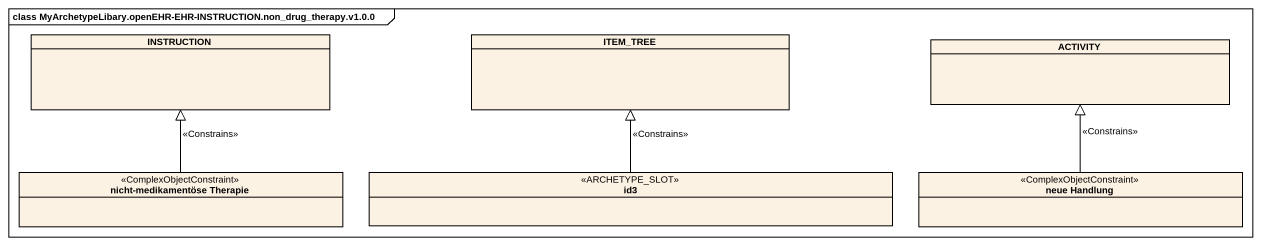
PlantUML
@startuml
mainframe class MyArchetypeLibary.openEHR-EHR-INSTRUCTION.non_drug_therapy.v1.0.0
hide circle
hide empty members
class INSTRUCTION
class ITEM_TREE
class ACTIVITY
class "nicht-medikamentöse Therapie" as nicht_medikamentöse_Therapie <<ComplexObjectConstraint>>
class id3 <<ARCHETYPE_SLOT>>
class "neue Handlung" as neue_Handlung <<ComplexObjectConstraint>>
nicht_medikamentöse_Therapie -up-|> INSTRUCTION : <<Constrains>>
id3 -up-|> ITEM_TREE : <<Constrains>>
neue_Handlung -up-|> ACTIVITY : <<Constrains>>
@enduml
